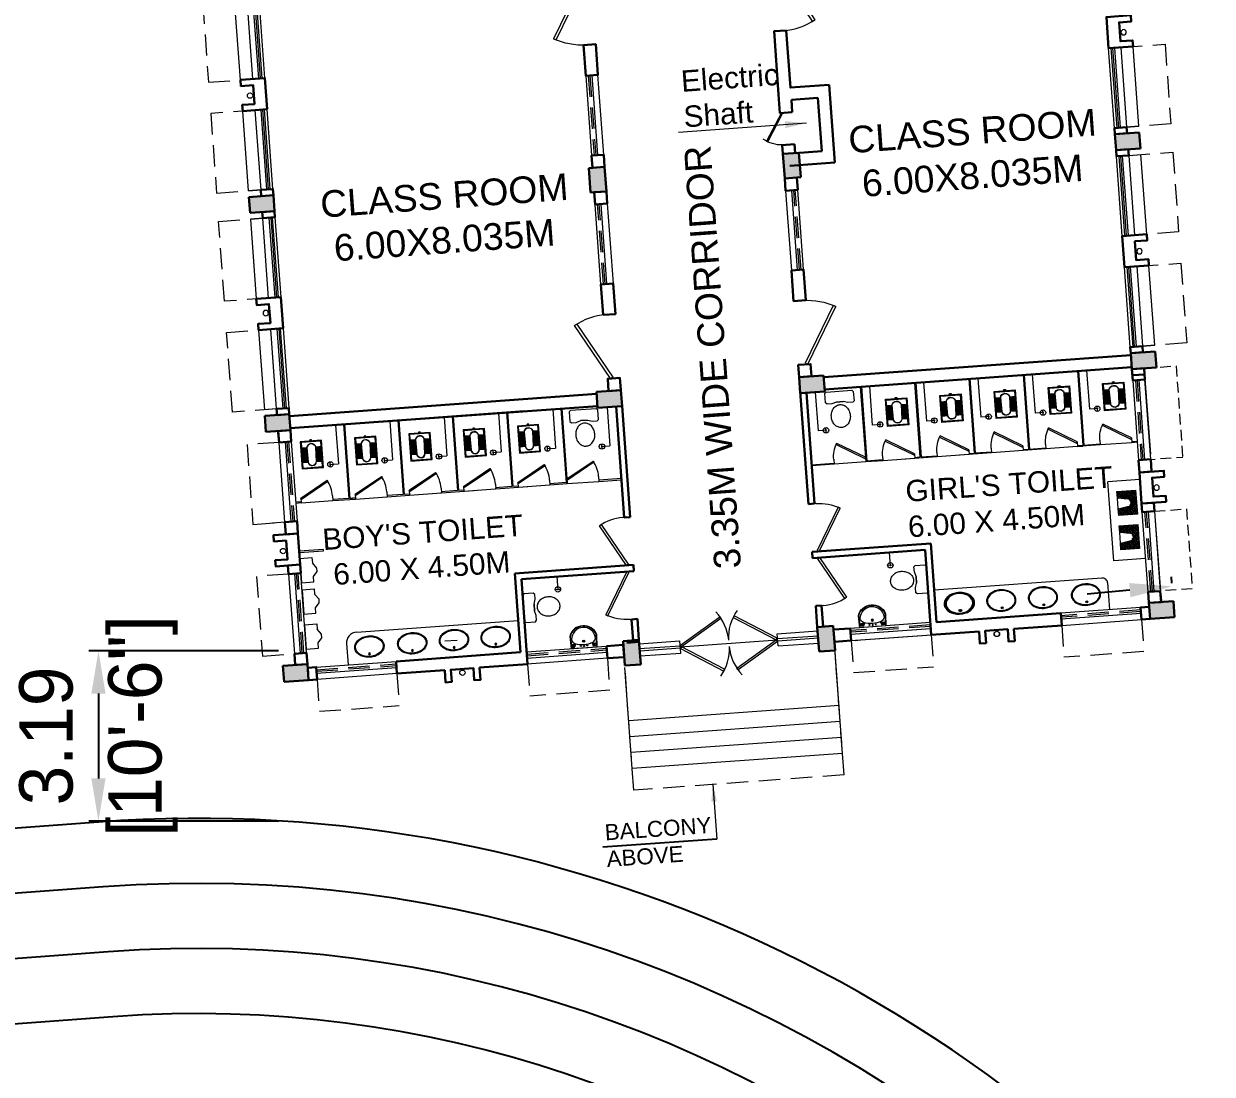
# Model space of a CAD drawing. Extents: x 1465 to 2206, y 779 to 1116.
# Drawn here: x 1630.92 to 1653.2, y 906.98 to 926.67 of the extents above; entities that cross this region are included whole.
import ezdxf

# ---------------------------------------------------------------- set-up
doc = ezdxf.new("R2010")
doc.units = 0
doc.header["$LTSCALE"] = 40
doc.header["$MEASUREMENT"] = 0
doc.header["$PDMODE"] = 32
doc.header["$PDSIZE"] = 0.02
doc.linetypes.add('DASHED', pattern=[0.75, 0.5, -0.25])
doc.layers.get('0').update_dxf_attribs({"linetype": 'CONTINUOUS'})
doc.layers.get('Defpoints').update_dxf_attribs({"linetype": 'CONTINUOUS'})
for name, color, linetype, lineweight in [('CLL LEV.', 252, 'CONTINUOUS', 18), ('COLUMN', 251, 'CONTINUOUS', 30), ('CUBICAL TOILET', 160, 'CONTINUOUS', 9), ('Door', 54, 'CONTINUOUS', 15), ('elevation', 1, 'CONTINUOUS', 13), ('FIXTURE', 13, 'CONTINUOUS', 9), ('Furniture', 13, 'CONTINUOUS', 13), ('PROJECTION', 32, 'DASHED', 13), ('Railing', 22, 'CONTINUOUS', 13), ('Stair', 1, 'CONTINUOUS', 15), ('VENTILATOR', 6, 'DASHED', 13), ('Wall', 7, 'CONTINUOUS', 30), ('Window', 150, 'CONTINUOUS', 13), ('Window-Wall', 7, 'CONTINUOUS', 13)]:
    doc.layers.add(name, color=color, linetype=linetype, lineweight=lineweight)
for name, color, linetype in [('Dim', 251, 'CONTINUOUS'), ('Hatch', 251, 'CONTINUOUS'), ('Road', 7, 'CONTINUOUS'), ('Text', 7, 'CONTINUOUS')]:
    doc.layers.add(name, color=color, linetype=linetype)
doc.styles.add('L120', font='simplex.shx', dxfattribs={"height": 3})
doc.styles.get("Standard").update_dxf_attribs({"font": 'txt.shx', "height": 0.03937})
doc.styles.add('Tabrej', font='GOTHIC.TTF')
doc.styles.add('Tabrej.', font='GOTHIC.TTF', dxfattribs={"height": 1})
doc.dimstyles.get("Standard").update_dxf_attribs({"dimtxt": 0.18, "dimasz": 0.18, "dimexe": 0.18, "dimexo": 0.0625, "dimgap": 0.09, "dimtad": 0, "dimtih": 1, "dimtoh": 1, "dimdec": 4, "dimzin": 0, "dimdsep": 46, "dimtxsty": 'Standard', "dimcen": 0.09, "dimadec": 0, "dimazin": 0, "dimtfac": 1, "dimtdec": 4, "dimtofl": 0, "dimtmove": 0, "dimatfit": 3, "dimfxl": 0, "dimtolj": 1, "dimtzin": 0, "dimarcsym": 0})
doc.dimstyles.new('Tabrej', dxfattribs={"dimtxt": 1.8, "dimasz": 1.2, "dimexe": 0.18, "dimexo": 0.0625, "dimgap": 0.09, "dimtad": 0, "dimzin": 0, "dimdsep": 46, "dimtxsty": 'Tabrej', "dimcen": 0.09, "dimclrd": 256, "dimclre": 256, "dimclrt": 7, "dimadec": 0, "dimazin": 0, "dimtfac": 1, "dimtofl": 0, "dimtmove": 0, "dimatfit": 3, "dimfxl": 0, "dimtolj": 1, "dimtzin": 0, "dimlwd": -1, "dimlwe": -1, "dimarcsym": 0})

# ---------------------------------------------------------------- blocks, each defined once
blk = doc.blocks.new('TRACK 23')
at = {"layer": 'Hatch'}
for points in [[(31.558, 39.764), (-7.835, 36.854, 1), (-4.121, -13.409), (35.272, -10.499, 1)], [(31.648, 38.548), (-7.745, 35.637, 1), (-4.211, -12.193), (35.182, -9.282, 1)], [(31.738, 37.331), (-7.655, 34.42, 1), (-4.301, -10.976), (35.092, -8.065, 1)], [(31.828, 36.114), (-7.565, 33.204, 1), (-4.391, -9.759), (35.002, -6.849, 1)]]:
    blk.add_lwpolyline(points, format="xyb", close=True, dxfattribs=at)
blk = doc.blocks.new('COLUMN 546')
at = {"layer": 'Hatch'}
h = blk.add_hatch(color=0, dxfattribs=at)
h.dxf.hatch_style = 1
h.paths.add_polyline_path([(0, 0), (0.3, 0), (0.3, 0.46), (0, 0.46)])
at = {"layer": 'COLUMN'}
for p, q in [((0.3, 0.46), (0, 0.46)), ((0, 0.46), (0, 0)), ((0.3, 0), (0.3, 0.46)), ((0, 0), (0.3, 0))]:
    blk.add_line(p, q, dxfattribs=at)
blk = doc.blocks.new('VENT 2')
at = {"layer": 'VENTILATOR', "ltscale": 0.02}
for p, q in [((0, 0.182), (1.5, 0.182)), ((0, 0.152), (1.5, 0.152))]:
    blk.add_line(p, q, dxfattribs=at)
at = {"layer": 'Window-Wall'}
for p, q in [((0, 0.23), (1.5, 0.23)), ((0, 0), (0, 0.23)), ((1.5, 0.23), (1.5, 0)), ((0, 0.115), (1.5, 0.115)), ((1.5, 0), (0, 0))]:
    blk.add_line(p, q, dxfattribs=at)
blk = doc.blocks.new('*U14')
for p, q in [((0, 0), (0, -6)), ((40, 0), (40, -6))]:
    blk.add_line(p, q)
blk.add_lwpolyline([(0, 0), (34.64, 20), (35.52, 18.48), (0.87, -1.52)], close=True)
blk.add_arc((0, 0), 40, 0, 30)
blk = doc.blocks.new('DOOR1')
at = {"layer": 'Door', "xscale": 0.0300000000000013, "yscale": 0.0300000000000013, "zscale": 0.0300000000000013}
blk.add_blockref('*U14', (0, 0.18), dxfattribs=at)
blk = doc.blocks.new('class 1')
at = {"layer": 'Wall'}
for points in [[(0.23, 0), (0, 0), (0, -0.23), (0.23, -0.23), (0.23, 0)], [(0.23, -1.43), (0, -1.43), (0, -2.005), (0.23, -2.005), (0.23, -1.43)], [(0.23, -3.505), (0, -3.505), (0, -3.735), (0.23, -3.735), (0.23, -3.505)]]:
    blk.add_lwpolyline(points, dxfattribs=at)
at = {"layer": 'Wall', "rotation": 270}
for name, p in [('DOOR1', (0, -0.23)), ('VENT 2', (0, -2.005))]:
    blk.add_blockref(name, p, dxfattribs=at)
blk = doc.blocks.new('WINDOW 1')
at = {"layer": 'CLL LEV.'}
for p, q in [((0, -0.23), (0, -0.46)), ((1.5, -0.23), (1.5, -0.46)), ((0, -0.46), (1.5, -0.46))]:
    blk.add_line(p, q, dxfattribs=at)
at = {"layer": 'PROJECTION', "ltscale": 0.02}
for p, q in [((0, -1.06), (0, -0.23)), ((1.5, -0.23), (1.5, -1.06)), ((1.5, -1.06), (0, -1.06))]:
    blk.add_line(p, q, dxfattribs=at)
at = {"layer": 'Window'}
for p, q in [((0, -0.051), (1.5, -0.051)), ((0, -0.081), (1.5, -0.081))]:
    blk.add_line(p, q, dxfattribs=at)
at = {"layer": 'Window-Wall'}
for p, q in [((0, 0), (1.5, 0)), ((0, -0.23), (0, 0)), ((1.5, 0), (1.5, -0.23)), ((0, -0.115), (1.5, -0.115)), ((1.5, -0.23), (0, -0.23))]:
    blk.add_line(p, q, dxfattribs=at)
blk = doc.blocks.new('SHAFT2')
at = {"layer": 'FIXTURE'}
blk.add_circle((0.302, 0.307), 0.05, dxfattribs=at)
at = {"layer": 'Wall'}
blk.add_lwpolyline([(0, 0.585), (0.46, 0.585), (0.46, 0.47), (0.23, 0.47), (0.23, 0.115), (0.46, 0.115), (0.46, 0), (0, 0), (0, 0.585)], dxfattribs=at)
blk = doc.blocks.new('Door - Left Hung 36 in.')
blk.add_lwpolyline([(0.75, -1.3), (0, 0), (31.18, 18), (31.93, 16.7)], close=True)
blk.add_arc((0, 0), 36, 0, 37.31013)
blk = doc.blocks.new('RSA BASIN 9')
for points in [[(-0.1, -16.2, 0.340881), (10.04, -9, 0.074195), (10.06, -8.89), (9.53, 0), (-9.54, 0), (-10.02, -8.77, 0.082611), (-9.96, -9.15, 0.330812), (-0.1, -16.2)], [(0, -15.03, 0.391482), (8.86, -6.67, 0.252869), (6.53, -3.51, 0.087242), (0.02, -2.46, 0.079484), (-6.53, -3.51, 0.2542), (-8.82, -6.67, 0.39026), (0, -15.03)], [(-8.57, -1.96, -0.907437), (-8.45, -1.81), (-7.52, -2.57, -0.907437), (-7.64, -2.72)], [(-8.2, -1.64, -0.907437), (-8.07, -1.49), (-7.14, -2.25, -0.907437), (-7.27, -2.4)], [(-7.82, -1.32, -0.907437), (-7.7, -1.17), (-6.77, -1.93, -0.907437), (-6.89, -2.08)], [(7.82, -1.32, 0.907437), (7.7, -1.17), (6.77, -1.93, 0.907437), (6.89, -2.08)], [(8.2, -1.64, 0.907437), (8.07, -1.49), (7.14, -2.25, 0.907437), (7.27, -2.4)], [(8.57, -1.96, 0.907437), (8.45, -1.81), (7.52, -2.57, 0.907437), (7.64, -2.72)]]:
    blk.add_lwpolyline(points, format="xyb", close=True)
for points in [[(-5.93, -3.31), (-6.16, -2.95, -0.183787), (-6.22, -2.68, 0.126662), (-6.25, -2.43), (-6.59, -1.44, 0.35453), (-7.05, -0.98), (-8.75, -0.98, 0.414214), (-9.14, -1.37), (-9.56, -9.09, 0.329849), (-0.07, -15.81, 0.338736), (9.65, -8.94, 0.075632), (9.66, -8.82), (9.14, -1.37, 0.414214), (8.75, -0.98), (7.05, -0.98, 0.35453), (6.59, -1.44), (6.25, -2.43, 0.126662), (6.22, -2.68, -0.183787), (6.16, -2.95), (5.93, -3.31)], [(-6.18, -3.39), (-6.24, -3.29, 0.220542), (-6.52, -3.11), (-8.75, -2.78, -0.361119), (-9.19, -2.35)], [(6.18, -3.39), (6.24, -3.29, -0.220542), (6.52, -3.11), (8.75, -2.78, 0.358803), (9.21, -2.33, 0.358803)]]:
    blk.add_lwpolyline(points, format="xyb")
for centre, radius in [((-2.35, -1.56), 0.399), ((0, -4.82), 0.771), ((0, -4.82), 0.602), ((0, -1.23), 0.399), ((2.28, -1.51), 0.399)]:
    blk.add_circle(centre, radius)
blk = doc.blocks.new('RSA CL6')
for p, q in [((5.51, 3.48), (5.51, 7.28)), ((5.91, 3.47), (5.91, 7.28)), ((6.3, 3.46), (6.3, 7.28)), ((6.69, 3.45), (6.69, 7.28)), ((7.09, 3.44), (7.09, 7.28)), ((7.48, 3.43), (7.48, 7.28)), ((7.87, 3.42), (7.87, 7.28)), ((8.27, 3.41), (8.27, 7.28)), ((8.66, 3.4), (8.66, 7.28)), ((9.06, 3.39), (9.06, 7.28)), ((9.45, 3.38), (9.45, 7.28)), ((9.84, 3.37), (9.84, 7.28)), ((10.24, 3.36), (10.24, 7.28)), ((10.63, 3.35), (10.63, 7.28)), ((11.02, 3.34), (11.02, 7.28)), ((11.42, 3.33), (11.42, 7.28)), ((11.81, 3.32), (11.81, 7.28)), ((12.2, 3.31), (12.2, 7.28)), ((12.6, 3.31), (12.6, 7.28)), ((12.99, 3.3), (12.99, 7.28)), ((13.39, 3.29), (13.39, 7.28)), ((13.78, 3.28), (13.78, 7.28)), ((14.17, 3.27), (14.17, 7.28)), ((14.57, 3.26), (14.57, 7.28)), ((14.96, 3.25), (14.96, 7.28)), ((15.35, 3.24), (15.35, 7.28)), ((15.75, 3.23), (15.75, 7.28)), ((16.14, 3.22), (16.14, 7.28)), ((16.14, 7.28), (16.14, 3.22)), ((5.51, -7.28), (5.51, -3.47)), ((5.91, -7.28), (5.91, -3.45)), ((6.3, -7.28), (6.3, -3.44)), ((6.69, -7.28), (6.69, -3.43)), ((7.09, -7.28), (7.09, -3.42)), ((7.48, -7.28), (7.48, -3.41)), ((7.87, -7.28), (7.87, -3.4)), ((8.27, -7.28), (8.27, -3.39)), ((8.66, -7.28), (8.66, -3.38)), ((9.06, -7.28), (9.06, -3.37)), ((9.45, -7.28), (9.45, -3.36)), ((9.84, -7.28), (9.84, -3.34)), ((10.24, -7.28), (10.24, -3.33)), ((10.63, -7.28), (10.63, -3.32)), ((11.02, -7.28), (11.02, -3.31)), ((11.42, -7.28), (11.42, -3.3)), ((11.81, -7.28), (11.81, -3.29)), ((12.2, -7.28), (12.2, -3.28)), ((12.6, -7.28), (12.6, -3.27)), ((12.99, -7.28), (12.99, -3.26)), ((13.39, -7.28), (13.39, -3.24)), ((13.78, -7.28), (13.78, -3.23)), ((14.17, -7.28), (14.17, -3.22)), ((14.57, -7.28), (14.57, -3.21)), ((14.96, -7.28), (14.96, -3.2)), ((15.35, -7.28), (15.35, -3.19)), ((15.75, -7.28), (15.75, -3.18)), ((16.14, -3.17), (16.14, -7.28)), ((16.14, -7.28), (16.14, -3.17))]:
    blk.add_line(p, q)
blk.add_lwpolyline([(0.79, -0.59), (0, -0.59), (0, 0.59), (0.79, 0.59)])
for points in [[(0.79, 7.87), (20.87, 7.87), (20.87, -7.87), (0.79, -7.87)], [(1.38, 7.28), (20.28, 7.28), (20.28, -7.28), (1.38, -7.28)]]:
    blk.add_lwpolyline(points, close=True)
for points in [[(5.51, 3.48), (16.14, 3.22, -0.899983), (16.14, -3.17), (5.54, -3.47, -0.799392)], [(5.53, 3.28), (16.13, 3.02, -0.897689), (16.12, -2.97), (5.56, -3.27, -0.793494), (5.53, 3.28)]]:
    blk.add_lwpolyline(points, format="xyb", close=True)
blk = doc.blocks.new('ENGLISH SHEET')
at = {"layer": 'FIXTURE'}
for p, q in [((4663.798, 251.204), (4663.773, 251.179)), ((4663.773, 251.179), (4663.773, 250.696)), ((4663.976, 251.204), (4663.798, 251.204)), ((4664.002, 251.179), (4663.976, 251.204)), ((4663.976, 251.001), (4664.002, 251.09)), ((4663.976, 250.874), (4663.976, 251.001)), ((4663.976, 251.001), (4663.976, 250.874)), ((4664.002, 251.09), (4664.002, 251.179)), ((4664.002, 250.785), (4663.976, 250.874)), ((4664.002, 250.696), (4664.002, 250.785)), ((4663.773, 250.696), (4663.798, 250.67)), ((4663.798, 250.67), (4663.976, 250.67)), ((4663.976, 250.67), (4664.002, 250.696))]:
    blk.add_line(p, q, dxfattribs=at)
blk.add_lwpolyline([(4664.459, 250.937, 0.117036), (4664.443, 251.003, 0.104338), (4664.396, 251.063, 0.09029), (4664.321, 251.105, 0.09898), (4664.243, 251.115, 0.08237), (4664.159, 251.101, 0.09029), (4664.09, 251.063, 0.104338), (4664.043, 251.003, 0.117036), (4664.027, 250.937, 0.117036), (4664.043, 250.871, 0.104338), (4664.09, 250.811, 0.09029), (4664.159, 250.773, 0.08237), (4664.243, 250.759, 0.08237), (4664.327, 250.773, 0.09029), (4664.396, 250.811, 0.104338), (4664.443, 250.871, 0.117036)], format="xyb", close=True, dxfattribs=at)
blk = doc.blocks.new('RSA BASIN 2')
for points in [[(10.67, -8.12, 0.12976), (9.97, -5.22, 0.106426), (7.61, -2.47, 0.084431), (4.27, -0.72, 0.073534), (0, 0, 0.073534), (-4.29, -0.55, 0.084431), (-7.7, -2.16, 0.106426), (-10.17, -4.82, 0.12976), (-10.98, -7.69, 0.12976), (-10.28, -10.59, 0.106426), (-7.92, -13.34, 0.084431), (-4.58, -15.09, 0.073534), (-0.31, -15.81, 0.073534), (3.98, -15.26, 0.084431), (7.39, -13.64, 0.106426), (9.85, -10.99, 0.12976)], [(10.08, -7.9, 0.119977), (9.45, -5.5, 0.106426), (7.25, -2.94, 0.084431), (4.08, -1.28, 0.073534), (-0.01, -0.59, 0.073534), (-4.13, -1.12, 0.084431), (-7.36, -2.65, 0.106426), (-9.66, -5.12, 0.12976), (-10.39, -7.7, 0.009633), (-10.39, -7.9, 0.119977), (-9.76, -10.31, 0.106426), (-7.57, -12.87, 0.084431), (-4.4, -14.53, 0.073534), (-0.3, -15.22, 0.073534), (3.82, -14.69, 0.084431), (7.05, -13.16, 0.106426), (9.35, -10.69, 0.12976), (10.08, -8.11, 0.009633)]]:
    blk.add_lwpolyline(points, format="xyb", close=True)
for radius in [0.7, 0.479]:
    blk.add_circle((-0.47, -2.53), radius)
blk = doc.blocks.new('Urinal 1')
for p, q in [((0, 9), (9, 9)), ((0, 9), (0, -9)), ((9, 9), (9, 5)), ((12, 1), (9, 5)), ((12, -1.5), (12, 1)), ((9, -5), (12, -1.5)), ((9, -9), (9, -5)), ((0, -9), (9, -9))]:
    blk.add_line(p, q)
blk = doc.blocks.new('*X19')
at = {"color": 0}
for p, q in [((705, 323), (943, 561)), ((705, 365), (900, 561)), ((705, 408), (858, 561)), ((705, 450), (815, 561)), ((705, 493), (773, 561)), ((705, 535), (730, 561)), ((848, 383), (705, 526)), ((842, 346), (705, 483)), ((854, 419), (712, 561)), ((866, 449), (755, 561)), ((888, 469), (797, 561)), ((921, 479), (839, 561)), ((1145, 298), (882, 561)), ((899, 474), (985, 561)), ((1145, 340), (924, 561)), ((944, 477), (1027, 561)), ((1145, 383), (967, 561)), ((971, 462), (1070, 561)), ((990, 438), (1112, 561)), ((998, 404), (1145, 551)), ((1004, 368), (1145, 508)), ((1145, 425), (1009, 561)), ((1011, 332), (1145, 466)), ((1145, 467), (1051, 561)), ((1145, 510), (1094, 561)), ((1145, 552), (1136, 561)), ((835, 310), (705, 441)), ((705, 280), (858, 434)), ((829, 274), (705, 398)), ((705, 238), (847, 381)), ((823, 237), (705, 356)), ((798, 221), (705, 314)), ((755, 221), (705, 271)), ((713, 221), (705, 229)), ((730, 221), (839, 330)), ((772, 221), (830, 279)), ((815, 221), (822, 228)), ((1145, 255), (999, 401)), ((1137, 221), (1007, 350)), ((1095, 221), (1016, 299)), ((1017, 295), (1145, 423)), ((1023, 259), (1145, 381)), ((1052, 221), (1024, 248)), ((1029, 223), (1145, 339)), ((1069, 221), (1145, 296)), ((1112, 221), (1145, 254))]:
    blk.add_line(p, q, dxfattribs=at)
blk = doc.blocks.new('RSA CL7')
blk.add_lwpolyline([(8.86, 0), (-8.86, 0), (-8.86, -13.78), (-3.94, -13.78), (3.94, -13.78), (8.86, -13.78)], close=True)
blk.add_lwpolyline([(-4.1, -13.58), (-2.78, -5.72, -0.835943), (2.8, -5.76), (4.1, -13.58), (8.66, -13.58), (8.66, -0.2), (-8.66, -0.2), (-8.66, -13.58)], format="xyb", close=True)
blk.add_lwpolyline([(-3.94, -13.78), (-2.59, -5.75, -0.835548), (2.61, -5.79), (3.94, -13.78)], format="xyb")
for centre, start, end in [((-1.41, -4.14), 207.2135, 40.95643), ((-0.03, -3.6), 185.89987, 355.82489), ((1.47, -4.14), 140.99617, 329.34676)]:
    blk.add_arc(centre, 0.493, start, end)
at = {"xscale": 0.0393714285714286, "yscale": 0.0393714285714286, "zscale": 0.0393714285714286}
blk.add_blockref('*X19', (-36.41, -22.27), dxfattribs=at)
blk = doc.blocks.new('*D48')
at = {"layer": 'Defpoints', "color": 0, "transparency": 16777216}
for p in [(1658.44, 916.662), (1658.44, 916.662), (1652.447, 916.122)]:
    blk.add_point(p, dxfattribs=at)
at = {"layer": 'Dim', "transparency": 16777216}
for p, q in [((1658.435, 916.724), (1658.424, 916.841)), ((1659.237, 916.734), (1660.034, 916.806)), ((1652.442, 916.184), (1652.431, 916.301)), ((1651.651, 916.05), (1650.854, 915.978))]:
    blk.add_line(p, q, dxfattribs=at)
for points in [[(1659.225, 916.867), (1659.249, 916.601), (1658.44, 916.662)], [(1651.639, 916.183), (1651.663, 915.917), (1652.447, 916.122)]]:
    blk.add_solid(points, dxfattribs=at)
at = {"layer": 'Dim', "color": 7, "transparency": 16777216, "insert": (1655.444, 916.392), "char_height": 1, "attachment_point": 5, "rotation": 5.1487, "style": 'Tabrej'}
blk.add_mtext('\\A1;6.02\\P [19\'-9"]', dxfattribs=at)
blk = doc.blocks.new('*D53')
at = {"layer": 'Defpoints', "color": 0, "transparency": 16777216}
for p in [(1635.761, 914.911), (1632.324, 911.723), (1635.761, 911.723)]:
    blk.add_point(p, dxfattribs=at)
at = {"layer": 'Dim', "transparency": 16777216}
for p, q in [((1635.699, 914.911), (1632.144, 914.911)), ((1632.324, 914.111), (1632.324, 912.523)), ((1635.699, 911.723), (1632.144, 911.723))]:
    blk.add_line(p, q, dxfattribs=at)
for points in [[(1632.191, 914.111), (1632.458, 914.111), (1632.324, 914.911)], [(1632.191, 912.523), (1632.458, 912.523), (1632.324, 911.723)]]:
    blk.add_solid(points, dxfattribs=at)
at = {"layer": 'Dim', "color": 7, "transparency": 16777216, "insert": (1632.324, 913.317), "char_height": 1, "attachment_point": 5, "rotation": 90, "style": 'Tabrej'}
blk.add_mtext('\\A1;3.19\\P [10\'-6"]', dxfattribs=at)
blk = doc.blocks.new('567UYH')
at = {"ltscale": 0.05}
blk.add_line((41.74, -32.734), (41.74, -32.734), dxfattribs=at)
at = {"color": 2}
blk.add_line((34.758, -41.544), (34.991, -41.546), dxfattribs=at)
at = {"layer": 'CLL LEV.'}
for p, q in [((31.93, -37.397), (31.7, -37.397)), ((31.93, -37.397), (31.7, -37.397)), ((48.2, -37.397), (48.43, -37.397)), ((31.93, -39.109), (31.7, -39.109)), ((31.93, -41.792), (31.7, -41.792))]:
    blk.add_line(p, q, dxfattribs=at)
at = {"layer": 'CUBICAL TOILET', "ltscale": 0.01}
for p, q in [((33.16, -37.362), (33.16, -38.752)), ((33.18, -37.362), (33.18, -38.752)), ((34.18, -37.362), (34.18, -38.752)), ((34.2, -37.362), (34.2, -38.752)), ((35.2, -37.362), (35.2, -38.752)), ((35.2, -37.362), (35.2, -38.752)), ((35.22, -37.362), (35.22, -38.752)), ((35.22, -37.362), (35.22, -38.752)), ((36.22, -37.362), (36.22, -38.752)), ((36.22, -37.362), (36.22, -38.752)), ((36.24, -37.362), (36.24, -38.752)), ((36.24, -37.362), (36.24, -38.752)), ((37.24, -37.362), (37.24, -38.752)), ((37.26, -37.362), (37.26, -38.772)), ((38.28, -37.397), (38.28, -38.752)), ((38.28, -37.397), (38.28, -38.752)), ((42.87, -37.362), (42.87, -38.772)), ((42.89, -37.362), (42.89, -38.752)), ((43.89, -37.362), (43.89, -38.752)), ((43.89, -37.362), (43.89, -38.752)), ((43.91, -37.362), (43.91, -38.752)), ((43.91, -37.362), (43.91, -38.752)), ((44.91, -37.362), (44.91, -38.752)), ((44.91, -37.362), (44.91, -38.752)), ((44.93, -37.362), (44.93, -38.752)), ((44.93, -37.362), (44.93, -38.752)), ((45.93, -37.362), (45.93, -38.752)), ((45.95, -37.362), (45.95, -38.752)), ((46.95, -37.362), (46.95, -38.752)), ((46.97, -37.362), (46.97, -38.752)), ((32.26, -38.752), (32.16, -38.752)), ((32.26, -38.772), (32.16, -38.772)), ((32.26, -38.752), (32.26, -38.772)), ((33.16, -38.752), (32.856, -38.752)), ((32.856, -38.752), (32.856, -38.772)), ((32.856, -38.772), (33.28, -38.772)), ((33.28, -38.752), (33.18, -38.752)), ((33.28, -38.752), (33.18, -38.752)), ((33.28, -38.772), (33.18, -38.772)), ((33.28, -38.752), (33.28, -38.772)), ((33.28, -38.752), (33.28, -38.772)), ((34.18, -38.752), (33.876, -38.752)), ((33.876, -38.752), (33.876, -38.772)), ((33.876, -38.752), (33.876, -38.772)), ((33.876, -38.772), (34.3, -38.772)), ((34.18, -38.752), (34.177, -38.752)), ((34.3, -38.752), (34.2, -38.752)), ((34.3, -38.752), (34.3, -38.772)), ((34.3, -38.752), (34.3, -38.772)), ((35.2, -38.752), (34.896, -38.752)), ((34.896, -38.752), (34.896, -38.772)), ((34.896, -38.752), (34.896, -38.772)), ((34.896, -38.772), (35.5, -38.772)), ((35.2, -38.752), (35.197, -38.752)), ((35.32, -38.752), (35.22, -38.752)), ((35.32, -38.752), (35.32, -38.772)), ((35.32, -38.752), (35.32, -38.772)), ((36.22, -38.752), (35.916, -38.752)), ((35.916, -38.752), (35.916, -38.772)), ((35.916, -38.752), (35.916, -38.772)), ((35.916, -38.772), (36.52, -38.772)), ((36.22, -38.752), (36.217, -38.752)), ((36.34, -38.752), (36.24, -38.752)), ((36.34, -38.752), (36.34, -38.772)), ((36.34, -38.752), (36.34, -38.772)), ((37.24, -38.752), (36.936, -38.752)), ((36.936, -38.752), (36.936, -38.772)), ((36.936, -38.752), (36.936, -38.772)), ((36.936, -38.772), (37.26, -38.772)), ((37.24, -38.752), (37.237, -38.752)), ((37.24, -38.752), (37.237, -38.752)), ((38.28, -38.752), (37.856, -38.752)), ((37.856, -38.752), (37.856, -38.772)), ((37.856, -38.752), (37.856, -38.772)), ((37.856, -38.772), (38.28, -38.772)), ((38.16, -38.752), (38.157, -38.752)), ((41.85, -38.752), (42.274, -38.752)), ((42.274, -38.772), (41.85, -38.772)), ((41.97, -38.752), (41.973, -38.752)), ((42.274, -38.752), (42.274, -38.772)), ((42.274, -38.752), (42.274, -38.772)), ((43.194, -38.772), (42.87, -38.772)), ((42.89, -38.752), (42.893, -38.752)), ((42.89, -38.752), (43.194, -38.752)), ((42.89, -38.752), (42.893, -38.752)), ((43.194, -38.752), (43.194, -38.772)), ((43.194, -38.752), (43.194, -38.772)), ((44.214, -38.772), (43.61, -38.772)), ((43.79, -38.752), (43.89, -38.752)), ((43.79, -38.752), (43.79, -38.772)), ((43.79, -38.752), (43.79, -38.772)), ((43.91, -38.752), (43.913, -38.752)), ((43.91, -38.752), (44.214, -38.752)), ((44.214, -38.752), (44.214, -38.772)), ((44.214, -38.752), (44.214, -38.772)), ((45.234, -38.772), (44.63, -38.772)), ((44.81, -38.752), (44.91, -38.752)), ((44.81, -38.752), (44.81, -38.772)), ((44.81, -38.752), (44.81, -38.772)), ((44.93, -38.752), (44.933, -38.752)), ((44.93, -38.752), (45.234, -38.752)), ((45.234, -38.752), (45.234, -38.772)), ((45.234, -38.752), (45.234, -38.772)), ((45.83, -38.752), (45.93, -38.752)), ((45.83, -38.752), (45.83, -38.772)), ((45.83, -38.752), (45.83, -38.772)), ((46.254, -38.772), (45.83, -38.772)), ((45.95, -38.752), (46.254, -38.752)), ((46.254, -38.752), (46.254, -38.772)), ((46.254, -38.752), (46.254, -38.772)), ((46.85, -38.752), (46.95, -38.752)), ((46.85, -38.752), (46.85, -38.772)), ((46.85, -38.752), (46.95, -38.752)), ((46.85, -38.752), (46.85, -38.772)), ((47.274, -38.772), (46.85, -38.772)), ((46.85, -38.772), (46.95, -38.772)), ((46.97, -38.752), (47.274, -38.752)), ((47.274, -38.752), (47.274, -38.772)), ((47.87, -38.752), (47.97, -38.752)), ((47.87, -38.752), (47.87, -38.772)), ((47.87, -38.752), (47.87, -38.772)), ((47.97, -38.772), (47.87, -38.772))]:
    blk.add_line(p, q, dxfattribs=at)
at = {"layer": 'Dim'}
blk.add_line((39.575, -45.618), (37.43, -45.618), dxfattribs=at)
at = {"layer": 'Door'}
for p, q in [((32.26, -38.772), (32.856, -38.772)), ((33.28, -38.772), (33.876, -38.772)), ((34.3, -38.772), (34.896, -38.772)), ((35.32, -38.772), (35.916, -38.772)), ((36.34, -38.772), (36.936, -38.772)), ((37.26, -38.772), (37.856, -38.772)), ((42.87, -38.772), (42.274, -38.772)), ((43.79, -38.772), (43.194, -38.772)), ((44.81, -38.772), (44.214, -38.772)), ((45.83, -38.772), (45.234, -38.772)), ((46.85, -38.772), (46.254, -38.772)), ((47.87, -38.772), (47.274, -38.772)), ((47.966, -39.471), (47.37, -39.471)), ((47.37, -40.955), (47.37, -39.471)), ((47.966, -40.955), (47.37, -40.955)), ((39.152, -41.977), (40.981, -41.977))]:
    blk.add_line(p, q, dxfattribs=at)
at = {"layer": 'FIXTURE'}
for p, q in [((33.12, -41.262), (36.16, -41.262)), ((47.127, -41.262), (43.976, -41.262)), ((47.227, -41.362), (47.227, -41.862)), ((32.92, -41.462), (32.92, -41.862))]:
    blk.add_line(p, q, dxfattribs=at)
blk.add_lwpolyline([(32.617, -39.672), (32.16, -39.672), (32.16, -39.697), (32.617, -39.697)], close=True, dxfattribs=at)
for centre in [(35.045, -42.164), (45.085, -42.164), (45.088, -42.164)]:
    blk.add_circle(centre, 0.05, dxfattribs=at)
for centre, radius, start, end in [((33.12, -41.462), 0.2, 90, 180), ((47.127, -41.362), 0.1, 360, 90)]:
    blk.add_arc(centre, radius, start, end, dxfattribs=at)
at = {"layer": 'Furniture', "ltscale": 0.05}
for p, q in [((33.01, -37.362), (33.01, -38.09)), ((34.03, -37.362), (34.03, -38.09)), ((35.05, -37.362), (35.05, -38.09)), ((36.07, -37.362), (36.07, -38.09)), ((37.09, -37.362), (37.09, -38.09)), ((38.11, -37.397), (38.11, -38.125)), ((42.02, -37.397), (42.02, -38.125)), ((43.04, -37.362), (43.04, -38.09)), ((44.06, -37.362), (44.06, -38.09)), ((45.08, -37.362), (45.08, -38.09)), ((46.1, -37.362), (46.1, -38.09)), ((47.12, -37.362), (47.12, -38.09)), ((32.86, -38.124), (32.86, -38.056)), ((33.88, -38.124), (33.88, -38.056)), ((34.9, -38.124), (34.9, -38.056)), ((35.92, -38.124), (35.92, -38.056)), ((36.94, -38.124), (36.94, -38.056)), ((43.19, -38.124), (43.19, -38.056)), ((44.21, -38.124), (44.21, -38.056)), ((45.23, -38.124), (45.23, -38.056)), ((46.25, -38.124), (46.25, -38.056)), ((47.27, -38.124), (47.27, -38.056)), ((32.844, -38.09), (33.01, -38.09)), ((33.864, -38.09), (34.03, -38.09)), ((34.884, -38.09), (35.05, -38.09)), ((35.904, -38.09), (36.07, -38.09)), ((36.924, -38.09), (37.09, -38.09)), ((37.944, -38.125), (38.11, -38.125)), ((37.96, -38.159), (37.96, -38.091)), ((42.186, -38.125), (42.02, -38.125)), ((42.17, -38.159), (42.17, -38.091)), ((43.206, -38.09), (43.04, -38.09)), ((44.226, -38.09), (44.06, -38.09)), ((45.246, -38.09), (45.08, -38.09)), ((46.266, -38.09), (46.1, -38.09)), ((47.286, -38.09), (47.12, -38.09)), ((36.944, -40.752), (36.944, -40.496)), ((43.189, -40.752), (43.189, -40.496)), ((36.91, -40.736), (36.978, -40.736)), ((43.223, -40.736), (43.155, -40.736))]:
    blk.add_line(p, q, dxfattribs=at)
for centre in [(32.86, -38.09), (33.88, -38.09), (34.9, -38.09), (35.92, -38.09), (36.94, -38.09), (37.96, -38.125), (42.17, -38.125), (43.19, -38.09), (44.21, -38.09), (45.23, -38.09), (46.25, -38.09), (47.27, -38.09), (36.944, -40.736), (43.189, -40.736)]:
    blk.add_circle(centre, 0.05, dxfattribs=at)
at = {"layer": 'PROJECTION', "ltscale": 0.01}
for p, q in [((48.2, -37.397), (48.8, -37.397)), ((48.8, -37.397), (48.8, -39.109)), ((48.085, -39.109), (48.8, -39.109)), ((48.2, -40.084), (48.8, -40.084)), ((48.8, -40.084), (48.8, -41.584)), ((48.8, -41.584), (48.2, -41.584))]:
    blk.add_line(p, q, dxfattribs=at)
at = {"layer": 'PROJECTION', "ltscale": 0.02}
for p, q in [((31.93, -37.609), (31.33, -37.609)), ((31.33, -37.609), (31.33, -39.109)), ((31.33, -39.109), (31.93, -39.109)), ((31.33, -40.084), (31.33, -41.584)), ((31.93, -40.084), (31.33, -40.084)), ((31.33, -41.584), (31.93, -41.584)), ((32.32, -42.092), (32.32, -42.692)), ((33.82, -42.092), (33.82, -42.692)), ((36.275, -42.092), (36.275, -42.692)), ((37.775, -42.092), (37.775, -42.692)), ((38.09, -44.592), (38.09, -42.092)), ((42.04, -44.187), (42.04, -42.092)), ((42.04, -44.592), (42.04, -42.092)), ((42.355, -42.092), (42.355, -42.692)), ((43.858, -42.092), (43.858, -42.692)), ((46.31, -42.092), (46.31, -42.692)), ((47.81, -42.092), (47.81, -42.692)), ((32.32, -42.692), (33.82, -42.692)), ((37.775, -42.692), (36.275, -42.692)), ((42.355, -42.692), (43.855, -42.692)), ((42.358, -42.692), (43.858, -42.692)), ((47.81, -42.692), (46.31, -42.692)), ((42.04, -44.592), (38.09, -44.592))]:
    blk.add_line(p, q, dxfattribs=at)
at = {"layer": 'Railing'}
for p, q in [((38.09, -41.803), (38.09, -41.853)), ((42.04, -41.803), (42.04, -41.853)), ((42.043, -41.803), (42.043, -41.853))]:
    blk.add_line(p, q, dxfattribs=at)
at = {"layer": 'Stair', "linetype": 'ByBlock', "ltscale": 0.05}
for p, q in [((38.09, -44.187), (38.09, -42.285)), ((42.04, -44.187), (42.04, -42.285)), ((42.04, -43.287), (38.09, -43.287)), ((42.04, -43.587), (38.09, -43.587)), ((42.04, -43.887), (38.09, -43.887)), ((42.04, -44.187), (38.09, -44.187))]:
    blk.add_line(p, q, dxfattribs=at)
at = {"layer": 'VENTILATOR', "ltscale": 0.02}
for p, q in [((32.079, -37.609), (32.079, -39.109)), ((32.109, -37.609), (32.109, -39.109)), ((48.021, -37.609), (48.021, -39.109)), ((48.051, -37.609), (48.051, -39.109)), ((32.079, -41.584), (32.079, -40.084)), ((32.109, -41.584), (32.109, -40.084)), ((48.021, -41.584), (48.021, -40.084)), ((48.051, -41.584), (48.051, -40.084)), ((36.275, -41.904), (37.775, -41.904)), ((36.275, -41.934), (37.775, -41.934)), ((43.855, -41.904), (42.355, -41.904)), ((43.855, -41.934), (42.355, -41.934)), ((43.858, -41.904), (42.358, -41.904)), ((43.858, -41.934), (42.358, -41.934))]:
    blk.add_line(p, q, dxfattribs=at)
at = {"layer": 'Wall'}
for p, q in [((41.74, -31.787), (41.74, -32.132)), ((42.7, -33.132), (42.7, -31.672)), ((42.47, -31.902), (41.97, -31.902)), ((41.97, -31.902), (41.97, -32.132)), ((42.47, -32.902), (42.47, -31.902)), ((41.97, -32.132), (41.74, -32.132)), ((41.74, -32.734), (41.74, -32.902)), ((41.74, -32.734), (41.97, -32.734)), ((41.97, -32.734), (41.97, -32.902)), ((41.97, -32.902), (42.47, -32.902)), ((41.855, -33.132), (42.7, -33.132)), ((32.16, -37.132), (37.93, -37.132)), ((37.93, -37.132), (32.16, -37.132)), ((37.93, -37.132), (32.16, -37.132)), ((42.2, -37.132), (47.97, -37.132)), ((47.97, -37.132), (42.2, -37.132)), ((47.97, -37.132), (42.2, -37.132)), ((32.16, -37.362), (37.93, -37.362)), ((37.93, -37.362), (32.16, -37.362)), ((37.93, -37.362), (32.16, -37.362)), ((42.2, -37.362), (47.97, -37.362)), ((47.97, -37.362), (42.2, -37.362)), ((47.97, -37.362), (42.2, -37.362)), ((38.28, -41.396), (38.39, -41.396)), ((41.85, -41.396), (41.74, -41.396)), ((38.16, -41.827), (38.39, -41.827))]:
    blk.add_line(p, q, dxfattribs=at)
at = {"layer": 'Wall', "ltscale": 0.05}
for p, q in [((38.28, -37.397), (38.28, -39.481)), ((38.39, -37.397), (38.39, -39.481)), ((41.74, -37.363), (41.74, -39.481)), ((41.855, -37.397), (41.855, -39.481)), ((38.39, -39.481), (38.28, -39.481)), ((41.74, -39.481), (41.855, -39.481)), ((36.16, -40.381), (36.16, -41.862)), ((38.39, -40.381), (36.16, -40.381)), ((36.275, -40.496), (36.275, -42.092)), ((38.39, -40.496), (36.275, -40.496)), ((38.39, -40.381), (38.28, -40.381)), ((38.39, -40.381), (38.39, -40.496)), ((41.743, -40.381), (41.852, -40.381)), ((41.743, -40.381), (43.973, -40.381)), ((41.743, -40.381), (41.743, -40.496)), ((41.743, -40.496), (43.858, -40.496)), ((43.858, -40.496), (43.858, -42.092)), ((43.973, -40.381), (43.973, -41.862)), ((38.28, -41.792), (38.28, -41.396)), ((38.39, -41.792), (38.39, -41.396)), ((41.74, -41.792), (41.74, -41.396)), ((41.85, -41.792), (41.85, -41.396))]:
    blk.add_line(p, q, dxfattribs=at)
at = {"layer": 'Wall'}
for points in [[(41.97, -30.597), (41.74, -30.597), (41.74, -31.787)], [(42.7, -31.672), (41.97, -31.672), (41.97, -30.597)], [(31.93, -32.982), (31.93, -32.867), (32.16, -32.867), (32.16, -32.982), (31.93, -32.982)], [(31.93, -32.867), (31.93, -32.982), (32.16, -32.982), (32.16, -32.867), (31.93, -32.867)], [(48.2, -32.982), (48.2, -32.867), (47.97, -32.867), (47.97, -32.982), (48.2, -32.982)], [(48.2, -32.867), (48.2, -32.982), (47.97, -32.982), (47.97, -32.867), (48.2, -32.867)], [(31.93, -33.282), (31.93, -33.397), (32.16, -33.397), (32.16, -33.282), (31.93, -33.282)], [(31.93, -33.397), (31.93, -33.282), (32.16, -33.282), (32.16, -33.397), (31.93, -33.397)], [(48.2, -33.282), (48.2, -33.397), (47.97, -33.397), (47.97, -33.282), (48.2, -33.282)], [(31.93, -37.097), (31.93, -36.982), (32.16, -36.982), (32.16, -37.097), (31.93, -37.097)], [(48.2, -37.097), (48.2, -36.982), (47.97, -36.982), (47.97, -37.097), (48.2, -37.097)], [(48.2, -36.982), (48.2, -37.097), (47.97, -37.097), (47.97, -36.982), (48.2, -36.982)], [(31.93, -37.402), (31.93, -37.609), (32.16, -37.609), (32.16, -37.397), (31.93, -37.397)], [(31.93, -37.517), (31.93, -37.397), (32.16, -37.397), (32.16, -37.609), (31.93, -37.609)], [(36.56, -37.362), (33.92, -37.362)], [(48.2, -37.397), (48.2, -37.512), (47.97, -37.512), (47.97, -37.397), (48.2, -37.397)], [(48.2, -37.397), (48.2, -37.512), (47.97, -37.512), (47.97, -37.397), (48.2, -37.397)], [(48.2, -37.402), (48.2, -37.609), (47.97, -37.609), (47.97, -37.397), (48.2, -37.397)], [(48.2, -37.517), (48.2, -37.397), (47.97, -37.397), (47.97, -37.609), (48.2, -37.609)], [(31.93, -39.339), (31.93, -39.109), (32.16, -39.109), (32.16, -39.339), (31.93, -39.339)], [(48.2, -39.339), (48.2, -39.109), (47.97, -39.109), (47.97, -39.339), (48.2, -39.339)], [(31.93, -39.924), (31.93, -40.084), (32.16, -40.084), (32.16, -39.924), (31.93, -39.924)], [(48.2, -39.924), (48.2, -40.084), (47.97, -40.084), (47.97, -39.924), (48.2, -39.924)], [(31.93, -41.792), (31.93, -41.584), (32.16, -41.584), (32.16, -41.792), (31.93, -41.792)], [(31.93, -41.677), (31.93, -41.792), (32.16, -41.792), (32.16, -41.584), (31.93, -41.584)], [(48.2, -41.792), (48.2, -41.584), (47.97, -41.584), (47.97, -41.792), (48.2, -41.792)], [(48.2, -41.677), (48.2, -41.792), (47.97, -41.792), (47.97, -41.584), (48.2, -41.584)], [(32.16, -41.862), (32.16, -42.092), (32.32, -42.092), (32.32, -41.862), (32.16, -41.862)], [(33.82, -41.862), (33.82, -42.092), (34.717, -42.092)], [(36.16, -41.862), (33.82, -41.862)], [(37.775, -41.862), (37.775, -42.092), (38.09, -42.092), (38.09, -41.862), (37.775, -41.862)], [(42.355, -41.862), (42.355, -42.092), (42.04, -42.092), (42.04, -41.862), (42.355, -41.862)], [(46.31, -41.862), (43.975, -41.862), (43.975, -41.862)], [(46.31, -41.862), (46.31, -42.092), (45.412, -42.092)], [(47.97, -41.862), (47.97, -42.092), (47.81, -42.092), (47.81, -41.862), (47.97, -41.862)], [(35.372, -42.092), (35.372, -42.322), (35.257, -42.322), (35.257, -42.092), (34.832, -42.092), (34.832, -42.322), (34.717, -42.322), (34.717, -42.092)], [(35.372, -42.092), (36.275, -42.092), (36.275, -42.092)], [(44.76, -42.092), (43.858, -42.092), (43.858, -42.092)], [(44.757, -42.092), (44.757, -42.322), (44.872, -42.322), (44.872, -42.092), (45.297, -42.092), (45.297, -42.322), (45.412, -42.322), (45.412, -42.092)]]:
    blk.add_lwpolyline(points, dxfattribs=at)
at = {"layer": 'Window', "ltscale": 0.05}
for p, q in [((38.39, -41.862), (39.152, -41.862)), ((39.152, -42.092), (39.152, -41.862)), ((40.981, -41.862), (41.74, -41.862)), ((40.981, -42.092), (40.981, -41.862)), ((39.152, -41.961), (38.39, -41.961)), ((39.152, -42.003), (38.39, -42.003)), ((38.39, -42.092), (39.152, -42.092)), ((41.74, -41.961), (40.981, -41.961)), ((41.74, -42.003), (40.981, -42.003)), ((40.981, -42.092), (41.74, -42.092))]:
    blk.add_line(p, q, dxfattribs=at)
at = {"layer": 'Window-Wall'}
for p, q in [((31.93, -39.109), (31.93, -37.609)), ((31.93, -37.609), (32.16, -37.609)), ((32.045, -37.609), (32.045, -39.109)), ((32.16, -37.609), (32.16, -39.109)), ((47.97, -37.512), (48.2, -37.512)), ((47.97, -37.512), (48.2, -37.512)), ((47.97, -37.609), (47.97, -39.109)), ((48.2, -37.609), (47.97, -37.609)), ((48.085, -37.609), (48.085, -39.109)), ((48.2, -37.512), (48.2, -39.012)), ((48.2, -39.109), (48.2, -37.609)), ((31.93, -40.084), (31.93, -41.584)), ((32.045, -41.584), (32.045, -40.084)), ((32.16, -41.584), (32.16, -40.084)), ((47.97, -41.584), (47.97, -40.084)), ((48.085, -41.584), (48.085, -40.084)), ((48.2, -40.084), (48.2, -41.584)), ((48.2, -40.177), (48.2, -41.677)), ((31.93, -41.584), (32.16, -41.584)), ((48.2, -41.584), (47.97, -41.584)), ((36.275, -41.862), (37.775, -41.862)), ((43.855, -41.862), (42.355, -41.862)), ((43.858, -41.862), (42.358, -41.862)), ((32.275, -42.092), (32.16, -42.092)), ((33.82, -42.092), (33.935, -42.092)), ((37.775, -42.092), (36.27, -42.092)), ((36.275, -41.977), (37.775, -41.977)), ((37.697, -42.092), (37.652, -42.092)), ((43.855, -41.977), (42.355, -41.977)), ((42.355, -42.092), (43.86, -42.092)), ((43.858, -41.977), (42.358, -41.977)), ((42.358, -42.092), (43.863, -42.092)), ((42.433, -42.092), (42.478, -42.092)), ((42.435, -42.092), (42.48, -42.092)), ((46.31, -42.092), (46.195, -42.092)), ((47.855, -42.092), (47.97, -42.092))]:
    blk.add_line(p, q, dxfattribs=at)
at = {"linetype": 'ByBlock', "xscale": -1}
blk.add_blockref('class 1', (38.39, -29.167), dxfattribs=at)
at = {"linetype": 'ByBlock', "rotation": 180}
blk.add_blockref('class 1', (38.39, -37.097), dxfattribs=at)
at = {"linetype": 'ByBlock', "xscale": -1, "rotation": 180}
blk.add_blockref('class 1', (41.74, -37.097), dxfattribs=at)
at = {"layer": 'CLL LEV.', "extrusion": (0, 0, -1), "zscale": -1, "rotation": 90}
for p in [(-32.16, -30.782), (-32.16, -32.867)]:
    blk.add_blockref('WINDOW 1', p, dxfattribs=at)
at = {"layer": 'CLL LEV.'}
for p, rotation in [((47.97, -32.867), 89.99999999999999), ((32.16, -33.397), 270), ((47.97, -34.897), 89.99999999999999), ((32.16, -35.482), 270)]:
    blk.add_blockref('WINDOW 1', p, dxfattribs=dict(at, rotation=rotation))
at = {"layer": 'Door', "extrusion": (0, 0, -1)}
for p, xscale, yscale, zscale, rotation in [((-41.767, -32.132), 0.0166737001802426, 0.0166737001802426, -0.0166737001841632, 271.6719586428226), ((-39.157, -41.945), -0.0252777777711346, 0.0252777777711346, -0.0252777777711346, 358.3280413579425), ((-40.976, -41.945), 0.0252777777711346, 0.0252777777711346, -0.0252777777770783, 1.671958642057524), ((-39.157, -42.009), 0.0252777777711346, 0.0252777777711346, -0.0252777777770783, 181.6719586420575), ((-40.976, -42.009), -0.0252777777711346, 0.0252777777711346, -0.0252777777711346, 178.3280413579425)]:
    blk.add_blockref('Door - Left Hung 36 in.', p, dxfattribs=dict(at, xscale=xscale, yscale=yscale, zscale=zscale, rotation=rotation))
at = {"layer": 'Door', "extrusion": (0, 0, -1), "yscale": 0.4970031115433856, "zscale": -0.4970031115433856}
for p, xscale in [((-32.26, -38.772), -0.4970031115433856), ((-33.28, -38.772), -0.4970031115433856), ((-34.3, -38.772), -0.4970031115433856), ((-35.32, -38.772), -0.4970031115433856), ((-36.34, -38.772), -0.4970031115433856), ((-37.26, -38.772), -0.4970031115433856), ((-42.87, -38.772), 0.4970031115433856), ((-43.79, -38.772), 0.4970031115433856), ((-44.81, -38.772), 0.4970031115433856), ((-45.83, -38.772), 0.4970031115433856), ((-46.85, -38.772), 0.4970031115433856), ((-47.87, -38.772), 0.4970031115433856)]:
    blk.add_blockref('DOOR1', p, dxfattribs=dict(at, xscale=xscale))
at = {"layer": 'elevation'}
for p, rotation in [((-213.03, 4626.376), 269.9970129361765), ((-4627.511, -291.736), 359.9970129361765)]:
    blk.add_blockref('ENGLISH SHEET', p, dxfattribs=dict(at, rotation=rotation))
at = {"layer": 'elevation', "xscale": -1}
for p, rotation in [((293.16, 4626.376), 90.0029870638234), ((4707.644, -291.736), 0.0029870638234097)]:
    blk.add_blockref('ENGLISH SHEET', p, dxfattribs=dict(at, rotation=rotation))
at = {"layer": 'FIXTURE', "extrusion": (0, 0, -1)}
for name, p, xscale, yscale, zscale, rotation in [('RSA CL6', (-32.527, -37.607), 0.0253999999957461, 0.0253999999957461, -0.0253999999957461, 270.0029870639997), ('RSA CL6', (-33.547, -37.607), 0.0253999999957461, 0.0253999999957461, -0.0253999999957461, 270.0029870639997), ('RSA CL6', (-34.567, -37.607), 0.0253999999957461, 0.0253999999957461, -0.0253999999957461, 270.0029870639997), ('RSA CL6', (-35.587, -37.607), 0.0253999999957461, 0.0253999999957461, -0.0253999999957461, 270.0029870639997), ('RSA CL6', (-36.607, -37.607), 0.0253999999957461, 0.0253999999957461, -0.0253999999957461, 270.0029870639997), ('RSA CL6', (-43.523, -37.607), -0.0253999999957461, 0.0253999999957461, -0.0253999999957461, 89.99701293600033), ('RSA CL6', (-44.543, -37.607), -0.0253999999957461, 0.0253999999957461, -0.0253999999957461, 89.99701293600033), ('RSA CL6', (-45.563, -37.607), -0.0253999999957461, 0.0253999999957461, -0.0253999999957461, 89.99701293600033), ('RSA CL6', (-46.583, -37.607), -0.0253999999957461, 0.0253999999957461, -0.0253999999957461, 89.99701293600033), ('RSA CL6', (-47.603, -37.607), -0.0253999999957461, 0.0253999999957461, -0.0253999999957461, 89.99701293600033), ('RSA BASIN 2', (-45.211, -41.746), -0.025399999995667, 0.025399999995667, -0.025399999995667, 180), ('RSA BASIN 2', (-45.994, -41.749), -0.025399999995667, 0.025399999995667, -0.025399999995667, 180), ('RSA BASIN 2', (-46.801, -41.751), -0.025399999995667, 0.025399999995667, -0.025399999995667, 180)]:
    blk.add_blockref(name, p, dxfattribs=dict(at, xscale=xscale, yscale=yscale, zscale=zscale, rotation=rotation))
at = {"layer": 'FIXTURE', "extrusion": (0, 0, -1), "xscale": -0.0253999999948973, "yscale": 0.0253999999948973, "zscale": -0.0253999999948973}
for p in [(-32.161, -40.036), (-32.16, -40.623), (-32.16, -41.281)]:
    blk.add_blockref('Urinal 1', p, dxfattribs=at)
at = {"layer": 'FIXTURE'}
for name, p, xscale, yscale, zscale, rotation in [('RSA CL7', (47.875, -39.892), -0.0253999999948724, 0.0253999999948724, 0.0253999999948724, 270), ('RSA CL7', (47.87, -40.534), -0.0253999999948724, 0.0253999999948724, 0.0253999999948724, 270), ('RSA BASIN 2', (33.346, -41.75), -0.025399999995667, 0.025399999995667, 0.025399999995667, 180), ('RSA BASIN 2', (34.152, -41.747), -0.025399999995667, 0.025399999995667, 0.025399999995667, 180), ('RSA BASIN 2', (34.936, -41.744), -0.025399999995667, 0.025399999995667, 0.025399999995667, 180), ('RSA BASIN 2', (35.719, -41.742), -0.025399999995667, 0.025399999995667, 0.025399999995667, 180), ('RSA BASIN 2', (44.414, -41.742), 0.025399999995667, 0.025399999995667, 0.025399999995667, 180), ('RSA BASIN 2', (44.434, -41.742), 0.025399999995667, 0.025399999995667, 0.025399999995667, 180)]:
    blk.add_blockref(name, p, dxfattribs=dict(at, xscale=xscale, yscale=yscale, zscale=zscale, rotation=rotation))
at = {"layer": 'Furniture', "ltscale": 10000, "extrusion": (0, 0, -1), "yscale": 0.0254326166754069, "zscale": -0.0254326166754069}
for p, xscale, rotation in [((-37.355, -41.862), -0.0254326166754069, 180.0092701448418), ((-42.778, -41.862), 0.0254326166754069, 179.9907298551581)]:
    blk.add_blockref('RSA BASIN 9', p, dxfattribs=dict(at, xscale=xscale, rotation=rotation))
at = {"layer": 'PROJECTION', "ltscale": 0.15, "rotation": 89.99999999999999}
blk.add_blockref('WINDOW 1', (47.97, -36.982), dxfattribs=at)
at = {"layer": 'Wall', "rotation": 270}
blk.add_blockref('DOOR1', (41.74, -29.397), dxfattribs=at)
at = {"layer": 'Wall', "linetype": 'ByBlock', "rotation": 180}
for p in [(32.16, -30.782), (32.16, -39.339)]:
    blk.add_blockref('SHAFT2', p, dxfattribs=at)
at = {"layer": 'Wall', "linetype": 'ByBlock', "extrusion": (0, 0, -1), "zscale": -1, "rotation": 180}
for p in [(-47.97, -30.782), (-47.97, -34.897)]:
    blk.add_blockref('SHAFT2', p, dxfattribs=at)
at = {"layer": 'Wall', "color": 7, "extrusion": (0, 0, -1), "zscale": -1}
blk.add_blockref('COLUMN 546', (-38.39, -33.362), dxfattribs=at)
at = {"layer": 'Wall', "color": 7, "extrusion": (0, 0, -1), "xscale": -1, "zscale": -1}
blk.add_blockref('COLUMN 546', (-41.74, -33.362), dxfattribs=at)
at = {"layer": 'Wall', "color": 7, "extrusion": (0, 0, -1), "zscale": -1}
for p, rotation in [((-32.16, -32.982), 270), ((-32.16, -37.097), 270), ((-32.16, -37.097), 270), ((-32.16, -37.097), 270), ((-38.39, -37.097), 270), ((-38.39, -37.097), 270), ((-38.39, -37.097), 270), ((-41.74, -41.792), 180), ((-47.97, -42.092), 90)]:
    blk.add_blockref('COLUMN 546', p, dxfattribs=dict(at, rotation=rotation))
at = {"layer": 'Wall', "color": 7, "extrusion": (0, 0, -1), "xscale": -1, "zscale": -1}
for p, rotation in [((-47.97, -32.982), 90), ((-41.74, -37.097), 90), ((-41.74, -37.097), 90), ((-41.74, -37.097), 90), ((-47.97, -37.097), 90), ((-47.97, -37.097), 90), ((-47.97, -37.097), 90), ((-32.16, -42.092), 270), ((-38.39, -41.792), 180)]:
    blk.add_blockref('COLUMN 546', p, dxfattribs=dict(at, rotation=rotation))
at = {"layer": 'Wall', "linetype": 'ByBlock', "extrusion": (0, 0, -1), "zscale": -1}
blk.add_blockref('SHAFT2', (-32.16, -35.482), dxfattribs=at)
at = {"layer": 'Wall', "linetype": 'ByBlock', "xscale": -1, "rotation": 180}
blk.add_blockref('SHAFT2', (47.97, -39.339), dxfattribs=at)
at = {"layer": 'Wall', "extrusion": (0, 0, -1)}
for p, xscale, yscale, zscale, rotation in [((-38.39, -40.381), -0.7499999999999601, 0.7499999999999601, -0.7499999999999601, 270), ((-41.743, -40.381), 0.7499999999999601, 0.7499999999999601, -0.7499999999999601, 90.00000000000004), ((-38.39, -40.496), 0.7502911530795555, 0.7502911530795555, -0.7502911530795555, 270), ((-41.743, -40.496), -0.7502911530795555, 0.7502911530795555, -0.7502911530795555, 90)]:
    blk.add_blockref('DOOR1', p, dxfattribs=dict(at, xscale=xscale, yscale=yscale, zscale=zscale, rotation=rotation))
at = {"layer": 'Wall', "extrusion": (0, 0, -1), "xscale": -1, "zscale": -1}
blk.add_blockref('VENT 2', (-32.32, -42.092), dxfattribs=at)
at = {"layer": 'Wall', "extrusion": (0, 0, -1), "zscale": -1}
blk.add_blockref('VENT 2', (-47.81, -42.092), dxfattribs=at)
at = {"layer": 'Text', "attachment_point": 1, "style": 'Tabrej.'}
for s, width, insert, char_height in [('{\\fArial|b0|i0|c0|p34;Electric \\PShaft}', 2.12582, (39.933, -31.205), 0.4), ('{\\fArial|b0|i0|c0|p34;CLASS ROOM\\P 6.00X8.035M}', 19.98968, (42.983, -32.479), 0.5), ('{\\fArial|b0|i0|c0|p34;CLASS ROOM\\P 6.00X8.035M}', 19.98968, (33.025, -32.968), 0.5)]:
    blk.add_mtext_dynamic_manual_height_columns(s, width=width, gutter_width=5, heights=[0], dxfattribs=dict(at, insert=insert, char_height=char_height))
at = {"layer": 'Text', "attachment_point": 1}
for s, width, insert, char_height, rotation, style in [('{\\fArial|b0|i0|c0|p34;3.35M WIDE CORRIDOR}', 19.98968, (39.897, -40.582), 0.5, 90, 'Tabrej.'), ('{\\fArial|b0|i0|c0|p34;BALCONY \\PABOVE }', 3.50764, (37.489, -45.193), 0.3, 359.8795, 'L120')]:
    blk.add_mtext_dynamic_manual_height_columns(s, width=width, gutter_width=5, heights=[0], dxfattribs=dict(at, insert=insert, char_height=char_height, rotation=rotation, style=style))
at = {"layer": 'Text', "insert": (43.418, -39.173), "char_height": 0.4, "width": 4.83206, "attachment_point": 1, "rotation": 359.8795, "style": 'L120'}
blk.add_mtext("{\\fArial|b0|i0|c0|p34; GIRL'S TOILET\\P 6.00 X 4.50M}", dxfattribs=at)
at = {"layer": 'Text', "insert": (32.61, -39.285), "char_height": 0.4, "width": 4.93206, "attachment_point": 1, "style": 'L120'}
blk.add_mtext("{\\fArial|b0|i0|c0|p34;BOY'S TOILET\\P 6.00 X 4.50M}", dxfattribs=at)
at = {"layer": 'Dim'}
for points, override in [([(42.221, -32.356), (39.817, -32.356)], {"dimscale": 40, "dimasz": 0.01, "dimgap": 0.09, "dimtad": 0, "dimpost": "'", "dimtxsty": 'L120', "dimarcsym": 1}), ([(39.575, -44.592), (39.575, -45.618)], {"dimscale": 40, "dimasz": 0.008, "dimgap": 0.09, "dimtad": 0, "dimpost": "'", "dimtxsty": 'L120', "dimarcsym": 1})]:
    blk.add_leader(points, dimstyle='Standard', override=override, dxfattribs=at)

msp = doc.modelspace()

# ---------------------------------------------------------------- block references
at = {"layer": 'Road'}
msp.add_blockref('TRACK 23', (1600.7664, 871.9396), dxfattribs=at)
at = {"layer": 'Window-Wall', "rotation": 4.150590050568498}
msp.add_blockref('567UYH', (1601.1398, 954.0199), dxfattribs=at)

# ---------------------------------------------------------------- dimensions: what is measured, and where the dimension line sits
at = {"layer": 'Dim'}
dim = msp.add_aligned_dim(p1=(1652.4473, 916.1221), p2=(1658.4403, 916.6621), distance=0, text='<>\\P[]', dimstyle='Tabrej', override={"dimtxt": 1, "dimasz": 0.8}, dxfattribs=at)
dim.commit()
dim.dimension.update_dxf_attribs({"geometry": '*D48', "text_midpoint": (1655.4438, 916.3921)})
dim = msp.add_linear_dim(base=(1632.3243, 911.7227), p1=(1635.7612, 914.9112), p2=(1635.7612, 911.7227), angle=270, text='<>\\P[]', dimstyle='Tabrej', override={"dimtxt": 1, "dimasz": 0.8}, dxfattribs=at)
dim.commit()
dim.dimension.update_dxf_attribs({"geometry": '*D53', "text_midpoint": (1632.3243, 913.3169), "dimtype": 161})

doc.saveas('drawing.dxf')
